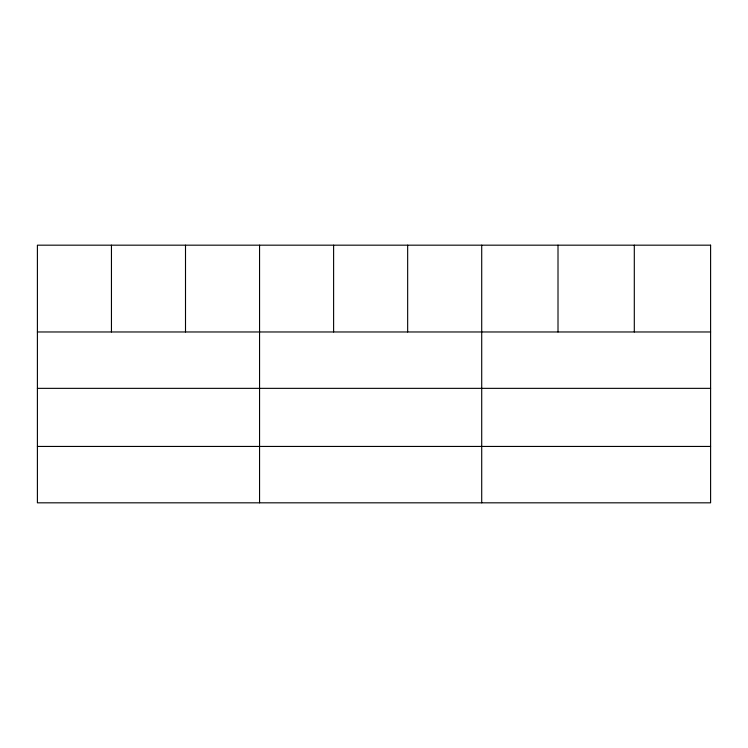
<?xml version="1.0" encoding="UTF-8"?>
<svg xmlns="http://www.w3.org/2000/svg" width="748" height="748" viewBox="0 0 748 748"><rect width="100%" height="100%" fill="white"/><g stroke="black" fill="none" stroke-linecap="round" stroke-linejoin="round"><path stroke-width="1.12" d="M37.4 331.972L710.6 331.972M37.4 388.352L710.6 388.352M37.4 446.444L710.6 446.444M634.304 245.176L634.304 331.972M558.008 245.176L558.008 331.972M481.712 245.176L481.712 502.824M407.66 245.176L407.66 331.972M333.608 245.176L333.608 331.972M259.556 245.176L259.556 502.824M185.504 245.176L185.504 331.972M111.452 245.176L111.452 331.972M710.6 245.176L37.4 245.176L37.4 502.824L710.6 502.824L710.6 245.176"/></g></svg>
